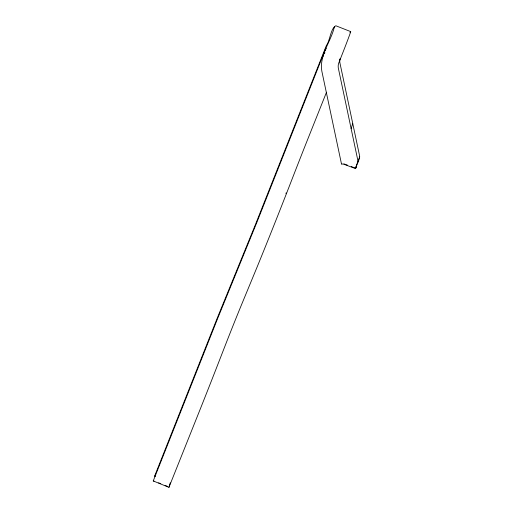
<?xml version="1.0" encoding="UTF-8"?>
<svg xmlns="http://www.w3.org/2000/svg" width="513" height="513" viewBox="0 0 513 513"><rect width="100%" height="100%" fill="white"/><g stroke="black" fill="none" stroke-linecap="round" stroke-linejoin="round"><path stroke-width="0.77" d="M323.235 56.231L323.838 53.685M339.76 59.47L339.356 60.989L339.741 59.688M326.531 48.716L325.582 49.075L324.389 51.89L256.718 222.732L218.038 317.509L153.246 480.938L168.944 487.35L170.258 482.797M351.155 128.718L352.726 123.421M341.613 164.128L343.12 163.993L355.573 168.585L357.029 163.66M355.573 168.585C356.644 164.384 359.684 160.268 359.6 155.881L339.888 62.772A10.831 10.593 16.5 0 1 340.036 58.713M324.569 53.115C323.228 53.012 325.838 48.132 325.486 50.088M155.125 476.372L154.669 476.006L217.249 318.118L255.173 225.22L326.396 45.49C330.019 40.835 330.622 28.324 335.829 25.759L350.603 31.569M326.505 92.237L306.037 143.505A104.787 1.969 -68.4 0 0 293.846 174.574L290.903 182.147A104.229 1.956 -68.4 0 1 288.159 189.207L286.042 194.632A103.434 1.943 -68.4 0 1 275.847 220.513L272.429 229.106A103.434 1.943 -68.4 0 1 256.397 268.754L240.725 306.665A50.319 0.943 -68.4 0 0 226.239 342.87L216.044 369.052A108.192 2.033 -68.4 0 1 200.128 409.387L168.944 487.35M357.721 161.832L359.754 156.76M154.669 476.006L155.221 476.032M153.246 480.938L154.041 481.04M324.101 52.801L324.421 52.82M324.402 52.39L324.928 52.884M343.96 163.884L347.628 165.237M351.29 166.584L355.682 168.206A12.722 12.44 16.5 0 0 356.509 164.718M158.626 482.848L160.793 483.708M165.128 485.42L167.296 486.279M334.681 27.26L334.412 26.811C330.943 41.726 319.022 55.462 321.882 71.397L341.491 163.98M358.151 161.832L338.317 68.069A10.831 10.593 16.5 0 1 338.747 63.028L341.555 55.917A27.439 0.513 -68.4 0 0 350.001 32.736M357.42 162.531A12.722 12.44 16.5 0 1 357.24 163.102M286.126 192.888A78.168 1.468 -68.4 0 1 285.901 193.478"/></g></svg>
